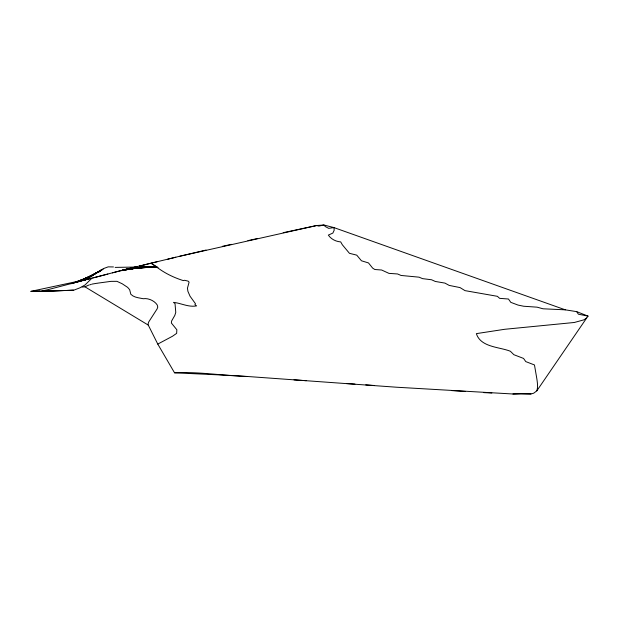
<?xml version="1.0" encoding="UTF-8"?>
<svg xmlns="http://www.w3.org/2000/svg" width="619" height="619" viewBox="0 0 619 619"><rect width="100%" height="100%" fill="white"/><g stroke="black" fill="none" stroke-linecap="round" stroke-linejoin="round"><path stroke-width="0.93" d="M97.98 283.123L110.94 281.359L116.937 281.328L122.167 283.75L127.646 287.371L129.65 289.669L130.818 294.265C134.044 297.623 138.973 297.793 143.237 298.729C148.274 297.886 154.711 300.849 157.272 305.066L157.775 307.086L157.125 308.889L148.738 321.911L147.941 324.433L157.775 344.087L174.527 372.793L237.147 375.741L396.454 387.215L512.911 393.994L530.97 393.939L533.663 393.227L536.835 390.829L537.578 387.494L537.454 383.625A302.451 153.783 11.6 0 0 536.727 378.085L534.468 364.955L525.779 361.604L523.55 358.424L513.871 354.702L510.381 351.259C499.332 346.826 480.731 347.421 476.359 333.633L504.671 329.293L574.316 322.484L583.895 319.853L586.642 318.042L588.05 316.116L576.676 311.636L565.317 309.833L543.01 308.788L537.091 307.171L523.682 306.243L518.064 305.082L510.799 302.358L508.462 299.016L499.641 298.35L497.39 296.315L465.008 290.636L460.033 287.587L449.162 285.398L444.96 283.107L435.289 281.452L431.567 279.765L422.514 278.627L419.078 277.173L401.042 275.455L397.576 273.962L388.949 273.374L381.66 270.016L374.82 269.505L372.661 268.128L368.506 262.943L361.434 260.769L356.753 255.152L349.449 253.318L342.338 244.776L340.713 241.921C335.792 241.526 331.15 239.197 328.333 235.104L332.86 233.084L334.198 230.206L333.927 227.583L323.915 225.007L316.688 225.525L179.781 256.243L126.021 269.273L47.361 289.808L40.753 291.201L30.95 291.348L89.577 278.805M536.835 390.829L586.642 318.042M92.231 277.9L85.058 284.941L79.983 287.804L73.622 290.249L38.618 291.379M94.73 274.109L79.719 281.366L100.123 271.014L98.901 272.097M100.502 270.874L104.286 268.282L108.201 266.859L113.463 266.944M103.094 268.917L85.012 280.098L102.414 269.42L83.17 280.508L101.593 269.915L81.344 280.918L100.123 271.014M157.775 344.087L172.508 336.241L176.655 333.355L176.848 329.749L171.37 323.025L171.633 320.967L174.837 315.365L175.765 312.371L175.03 303.596L173.452 302.358C181.228 303.186 188.64 307.457 196.602 305.879L194.939 304.71L195.465 303.72L190.033 296.199L187.913 291.34L187.456 288.214L189.089 282.148L188.099 281.127L184.578 280.283L183.301 280.6C174.69 277.861 166.55 274.078 159.098 268.824L151.183 263.253L158.069 267.663M82.11 287.054L84.95 286.814L88.741 285.08M94.56 274.116L78.095 281.815L93.577 274.759M94.436 274.294L75.51 282.558L91.256 276.113M92.943 275.401L73.065 283.208L89.082 277.211M89.593 284.91L91.094 284.431M70.945 283.75L88.997 277.18M174.527 372.793C198.49 371.539 222.933 375.71 247.027 376.514M97.407 283.185L91.844 284.129M107.861 274.055L93.469 277.838M157.156 261.736L142.873 265.164M206.019 250.061L179.781 256.243M167.71 259.214L175.804 257.241M142.981 267.57L145.798 267.331L126.021 269.273L137.457 266.526M112.418 272.871L119.715 270.944L137.372 267.779L121.177 270.557L138.965 267.702M222.306 246.362L231.344 244.335M247.902 240.636L257.063 238.601M283.192 232.682L316.688 225.525L318.855 226.09L323.915 225.007L325.308 226.577L328.697 228.357L333.927 227.583L565.317 309.833M134.485 268.36L122.639 270.163L140.335 267.671M136.312 268.081L139.043 267.671M139.376 267.764L124.334 269.722L140.652 267.764M157.381 267.207L139.26 266.077L155.423 266.998L129.936 268.391L152.305 267.16M126.021 269.273L140.799 267.702M141.109 267.725L127.978 268.832L149.55 267.3L143.136 267.276M30.95 291.348L34.741 291.031M131.839 267.919L155.431 267.06M512.911 393.994L520.827 393.568L530.97 393.939M32.258 291.479L39.949 291.255M42.835 291.162L73.622 290.249L41.945 291.178M34.269 291.402L40.026 291.232M483.733 392.616L491.857 393.011M451.777 390.604L465.581 391.448M346.493 383.563L354.973 384.113M294.002 379.842L306.25 380.708M115.119 267.393L134.818 267.075M588.05 316.116L578.386 314.197L576.676 311.636M84.95 286.814L148.196 325.052M365.752 384.871A337.997 128.597 6.7 0 1 374.456 385.513"/></g></svg>
